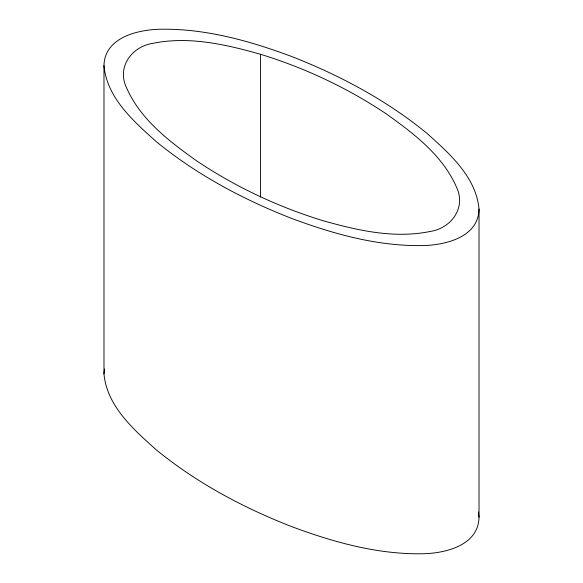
<?xml version="1.0" encoding="UTF-8"?>
<svg xmlns="http://www.w3.org/2000/svg" width="583" height="583" viewBox="0 0 583 583"><rect width="100%" height="100%" fill="white"/><g stroke="black" fill="none" stroke-linecap="round" stroke-linejoin="round"><path stroke-width="0.87" d="M103.978 65.762C104.408 37.159 138.645 29.361 161.644 29.223C206.098 28.684 249.611 40.883 290.953 56.238C339.59 75.163 386.281 100.087 426.785 133.201C449.391 153.482 476.041 176.831 479.022 209.049L479.022 517.238C478.592 545.841 444.355 553.639 421.356 553.777C376.902 554.316 333.389 542.117 292.047 526.762C243.41 507.837 196.719 482.913 156.215 449.799C133.609 429.518 106.959 406.169 103.978 373.951L103.978 65.762C106.959 97.98 133.609 121.33 156.215 141.611C196.719 174.732 243.41 199.656 292.047 218.574C333.389 233.936 376.902 246.128 421.356 245.589C444.355 245.45 478.592 237.653 479.022 209.049M103.978 373.951L104.517 368.995M260.455 54.255C225.781 44.432 188.826 35.942 152.841 43.346C131.838 46.487 116.622 67.118 126.453 87.545C140.277 119.413 169.259 141.319 196.741 160.944C235.445 186.851 278.04 206.863 322.545 220.563C357.219 230.387 394.174 238.87 430.159 231.466C451.162 228.332 466.378 207.694 456.547 187.274C442.723 155.399 413.741 133.5 386.259 113.867C347.555 87.967 304.96 67.949 260.455 54.255L260.455 197.134M478.446 512.005L479.022 517.238"/></g></svg>
